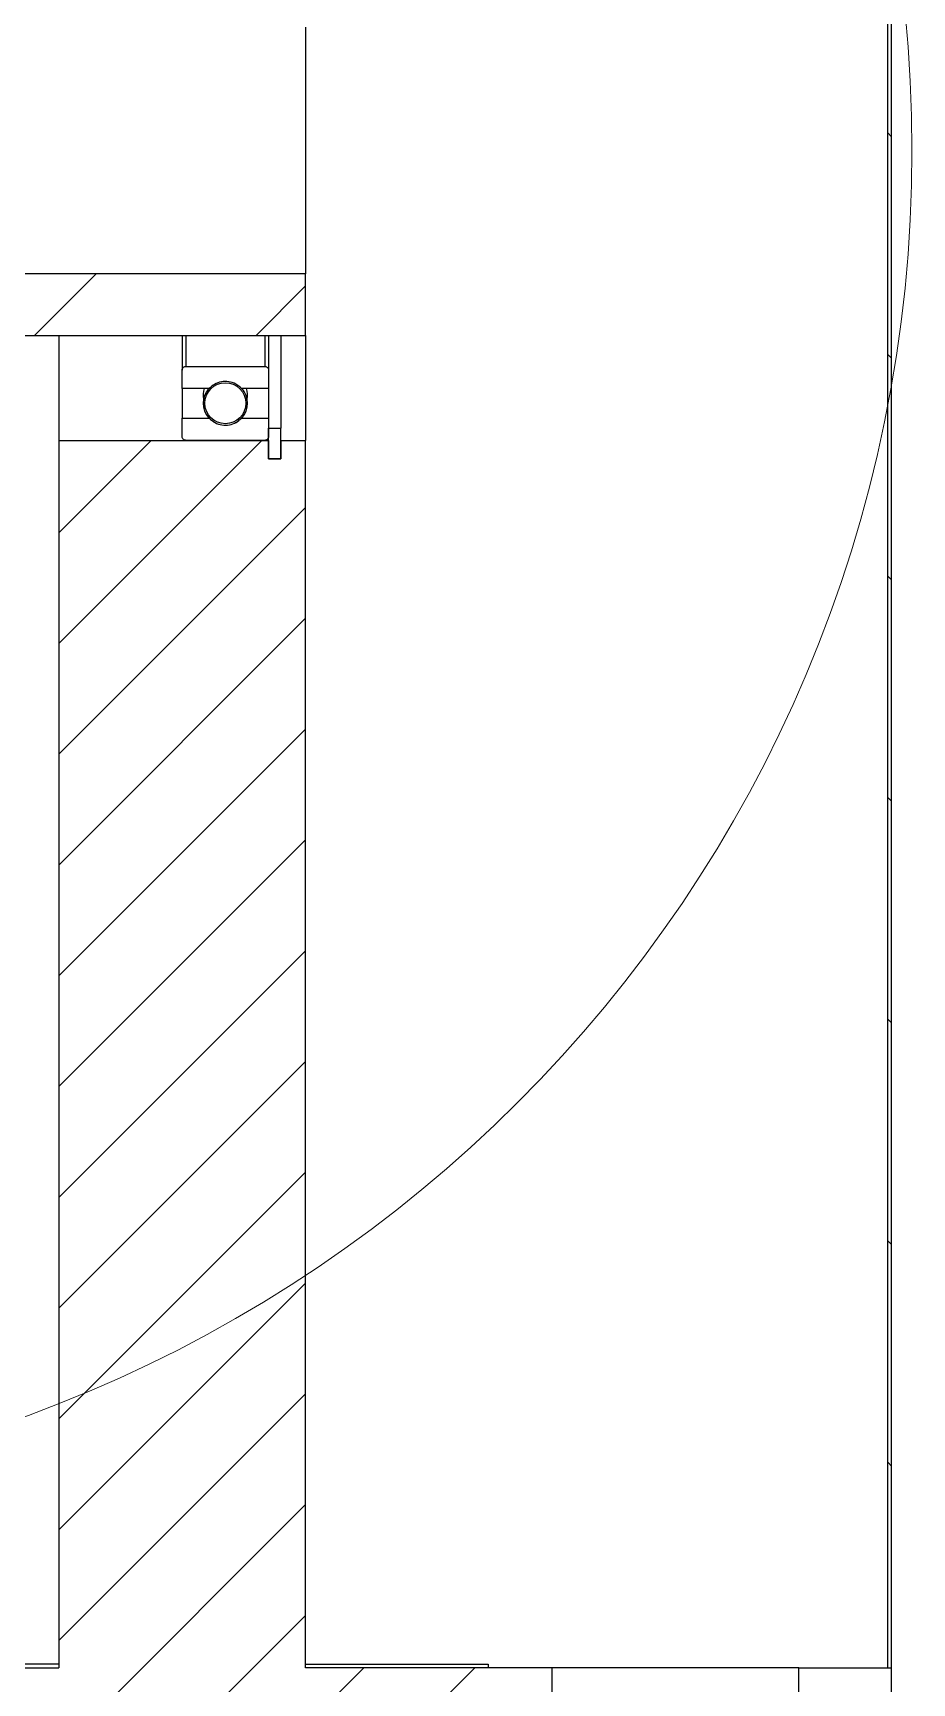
# Model space of a CAD drawing. Header units: millimetres. Extents: x 2 to 1187, y 2 to 839.
# Drawn here: x 633.36 to 651.18, y 725.56 to 759 of the extents above; entities that cross this region are included whole.
import ezdxf

# ---------------------------------------------------------------- set-up
doc = ezdxf.new("R2010")
doc.units = ezdxf.units.MM

# ---------------------------------------------------------------- blocks, each defined once
blk = doc.blocks.new('SW_HATCH_0')
at = {"color": 0, "linetype": 'Continuous', "lineweight": 18}
for p, q in [((-22.648, 139.278), (-22.573, 139.203)), ((-38.691, 136.424), (-39.941, 135.174)), ((-34.448, 136.177), (-35.451, 135.174)), ((-22.648, 134.788), (-22.573, 134.713)), ((-35.331, 133.049), (-39.448, 128.932)), ((-37.576, 133.049), (-39.448, 131.177)), ((-34.448, 131.687), (-39.448, 126.687)), ((-22.648, 130.298), (-22.573, 130.223)), ((-34.448, 129.442), (-39.448, 124.442)), ((-34.448, 127.197), (-39.448, 122.197)), ((-22.648, 125.808), (-22.573, 125.733)), ((-34.448, 124.952), (-39.448, 119.952)), ((-34.448, 122.706), (-39.448, 117.706)), ((-22.648, 121.318), (-22.573, 121.243)), ((-34.448, 120.461), (-39.448, 115.461)), ((-34.448, 118.216), (-39.448, 113.216)), ((-22.648, 116.827), (-22.573, 116.752)), ((-34.448, 115.971), (-39.448, 110.971)), ((-34.448, 113.726), (-39.448, 108.726)), ((-22.648, 112.337), (-22.573, 112.262)), ((-34.448, 111.481), (-61.948, 83.981)), ((-34.448, 109.236), (-61.948, 81.736)), ((-31.02, 108.174), (-61.948, 77.246)), ((-33.265, 108.174), (-61.948, 79.491))]:
    blk.add_line(p, q, dxfattribs=at)

msp = doc.modelspace()

# ---------------------------------------------------------------- linework, layer by layer
at = {"color": 7, "linetype": 'Continuous', "lineweight": 25}
for p, q in [((650.6858, 725.8649), (650.6858, 775.7393)), ((650.7608, 725.8649), (650.7608, 775.3143)), ((638.8858, 754.1149), (607.6358, 754.1149)), ((638.8858, 752.8649), (638.8858, 754.1149)), ((609.3858, 752.8649), (638.8858, 752.8649)), ((633.8858, 752.8649), (633.8858, 750.7399)), ((636.3858, 752.8649), (636.3858, 752.1649)), ((636.4608, 752.8649), (636.4608, 752.2399)), ((638.0608, 752.8649), (638.0608, 752.2399)), ((638.1358, 752.8649), (638.1358, 752.1649)), ((638.3858, 752.8649), (638.3858, 750.9899)), ((636.3858, 751.7899), (636.3858, 752.1649)), ((636.4608, 752.2399), (638.0608, 752.2399)), ((638.1358, 752.1649), (638.1358, 751.7899)), ((636.9338, 751.7899), (636.3858, 751.7899)), ((638.1358, 751.7899), (637.5877, 751.7899)), ((636.3858, 751.1899), (636.9338, 751.1899)), ((636.3858, 750.8149), (636.3858, 751.1899)), ((636.9338, 751.1909), (636.9338, 751.1899)), ((637.5877, 751.1909), (637.5911, 751.193)), ((637.5877, 751.1909), (637.5877, 751.1899)), ((637.5877, 751.1899), (638.1358, 751.1899)), ((638.1358, 751.1899), (638.1358, 750.8149)), ((633.8858, 750.7399), (633.8858, 725.8649)), ((633.8858, 750.7399), (638.1358, 750.7399)), ((638.0608, 750.7399), (636.4608, 750.7399)), ((638.1358, 750.9899), (638.3858, 750.9899)), ((638.1358, 750.3649), (638.1358, 750.9899)), ((638.1358, 750.7399), (638.1358, 750.3649)), ((638.3858, 750.3649), (638.3858, 750.9899)), ((638.3858, 750.7399), (638.3858, 750.3649)), ((638.3858, 750.7399), (638.8858, 750.7399)), ((638.8858, 725.8649), (638.8858, 750.7399)), ((638.1358, 750.3649), (638.3858, 750.3649)), ((638.3858, 750.3649), (638.1358, 750.3649)), ((613.8858, 725.8649), (633.8858, 725.8649)), ((633.8858, 725.9399), (623.8847, 725.9399)), ((638.8858, 725.9399), (642.5839, 725.9399)), ((643.8858, 725.8649), (638.8858, 725.8649)), ((642.5839, 725.9399), (642.5839, 725.8649)), ((643.8858, 719.6149), (643.8858, 725.8649)), ((648.8858, 725.8649), (643.8858, 725.8649)), ((648.8858, 725.2399), (648.8858, 725.8649)), ((648.8858, 725.8649), (650.7608, 725.8649)), ((650.6858, 725.8649), (650.7608, 725.8649)), ((650.7608, 629.1149), (650.7608, 725.8649))]:
    msp.add_line(p, q, dxfattribs=at)
at = {"color": 7, "linetype": 'Continuous', "lineweight": 25, "flags": 128}
for points in [[(638.8858, 759.1149), (638.8858, 759.0669), (638.8858, 758.9246), (638.8858, 758.6936), (638.8858, 758.3827), (638.8858, 758.0038), (638.8858, 757.5716), (638.8858, 757.1026), (638.8858, 756.6149), (638.8858, 756.1272), (638.8858, 755.6582), (638.8858, 755.226), (638.8858, 754.8471), (638.8858, 754.5362), (638.8858, 754.3052), (638.8858, 754.1629), (638.8858, 754.1149)], [(636.3858, 752.8649), (636.3858, 752.7789), (636.3858, 752.311), (636.3858, 752.1649)], [(638.1358, 752.8649), (638.1358, 752.7789), (638.1358, 752.311), (638.1358, 752.1649)], [(638.8858, 752.8649), (638.8858, 752.3322), (638.8858, 751.8619), (638.8858, 751.4666), (638.8858, 751.1525), (638.8858, 750.9245), (638.8858, 750.7862), (638.8858, 750.7399)], [(636.3858, 751.7899), (636.3858, 751.6029), (636.3858, 751.3748), (636.3858, 751.2363), (636.3858, 751.1899)], [(638.1358, 751.7899), (638.1358, 751.6029), (638.1358, 751.3748), (638.1358, 751.2363), (638.1358, 751.1899)]]:
    msp.add_lwpolyline(points, dxfattribs=at)
at = {"color": 7, "linetype": 'Continuous', "lineweight": 18}
msp.add_circle((623.8858, 756.6149), 27.2907, dxfattribs=at)
at = {"color": 7, "linetype": 'Continuous', "lineweight": 25}
msp.add_circle((637.2608, 751.4928), 0.4154, dxfattribs=at)
for centre, start, end in [((637.2608, 751.4928), 137.90672, 222.13494), ((637.2608, 751.6598), 163.04156, 190.68972), ((637.2608, 751.4928), 317.70758, 42.23721), ((637.2608, 751.6598), 349.31029, 17.16005)]:
    msp.add_arc(centre, 0.45, start, end, dxfattribs=at)
for points, knots in [([(636.3858, 752.1649), (636.3858, 752.1665), (636.386, 752.1766), (636.3905, 752.1949), (636.4043, 752.2165), (636.4246, 752.2322), (636.4446, 752.2391), (636.4569, 752.2397), (636.4608, 752.2399)], [0, 0, 0, 0, 0.0417769, 0.256432, 0.4710872, 0.6857424, 0.9003976, 1, 1, 1, 1]), ([(638.0608, 752.2399), (638.0679, 752.2393), (638.0835, 752.238), (638.1055, 752.2268), (638.1233, 752.2087), (638.134, 752.1869), (638.1352, 752.1717), (638.1358, 752.1649)], [0, 0, 0, 0, 0.182651, 0.3973132, 0.6119754, 0.8266377, 1, 1, 1, 1]), ([(637.5877, 751.7899), (637.5504, 751.8233), (637.4758, 751.8902), (637.3295, 751.9365), (637.1788, 751.9343), (637.0383, 751.8851), (636.9675, 751.8206), (636.9338, 751.7899)], [0, 0, 0, 0, 0.2034969, 0.4070935, 0.61069, 0.8142866, 1, 1, 1, 1]), ([(636.9294, 751.1929), (636.9283, 751.1925), (636.926, 751.1916), (636.9311, 751.1912), (636.9338, 751.1909)], [0, 0, 0, 0, 0.4689413, 1, 1, 1, 1]), ([(636.9338, 751.1909), (636.9711, 751.1575), (637.0458, 751.0907), (637.192, 751.0444), (637.3427, 751.0466), (637.4832, 751.0958), (637.554, 751.1602), (637.5877, 751.1909)], [0, 0, 0, 0, 0.2034953, 0.4070904, 0.6106826, 0.8142733, 1, 1, 1, 1]), ([(636.9338, 751.1899), (636.9711, 751.1565), (637.0458, 751.0896), (637.192, 751.0433), (637.3427, 751.0455), (637.4832, 751.0947), (637.554, 751.1592), (637.5877, 751.1899)], [0, 0, 0, 0, 0.2034969, 0.4070935, 0.61069, 0.8142866, 1, 1, 1, 1]), ([(636.4608, 750.7399), (636.4536, 750.7405), (636.438, 750.7418), (636.4161, 750.753), (636.3982, 750.7711), (636.3875, 750.7929), (636.3863, 750.8081), (636.3858, 750.8149)], [0, 0, 0, 0, 0.182651, 0.3973132, 0.6119754, 0.8266377, 1, 1, 1, 1]), ([(638.1358, 750.8149), (638.1357, 750.8133), (638.1355, 750.8032), (638.131, 750.7849), (638.1172, 750.7633), (638.097, 750.7476), (638.077, 750.7407), (638.0647, 750.7401), (638.0608, 750.7399)], [0, 0, 0, 0, 0.0417769, 0.256432, 0.4710872, 0.6857424, 0.9003976, 1, 1, 1, 1])]:
    msp.add_open_spline(points, degree=3, knots=knots, dxfattribs=at)

# ---------------------------------------------------------------- block references
at = {"color": 7, "linetype": 'Continuous', "lineweight": 18}
msp.add_blockref('SW_HATCH_0', (673.3338, 617.6913), dxfattribs=at)

doc.saveas('drawing.dxf')
